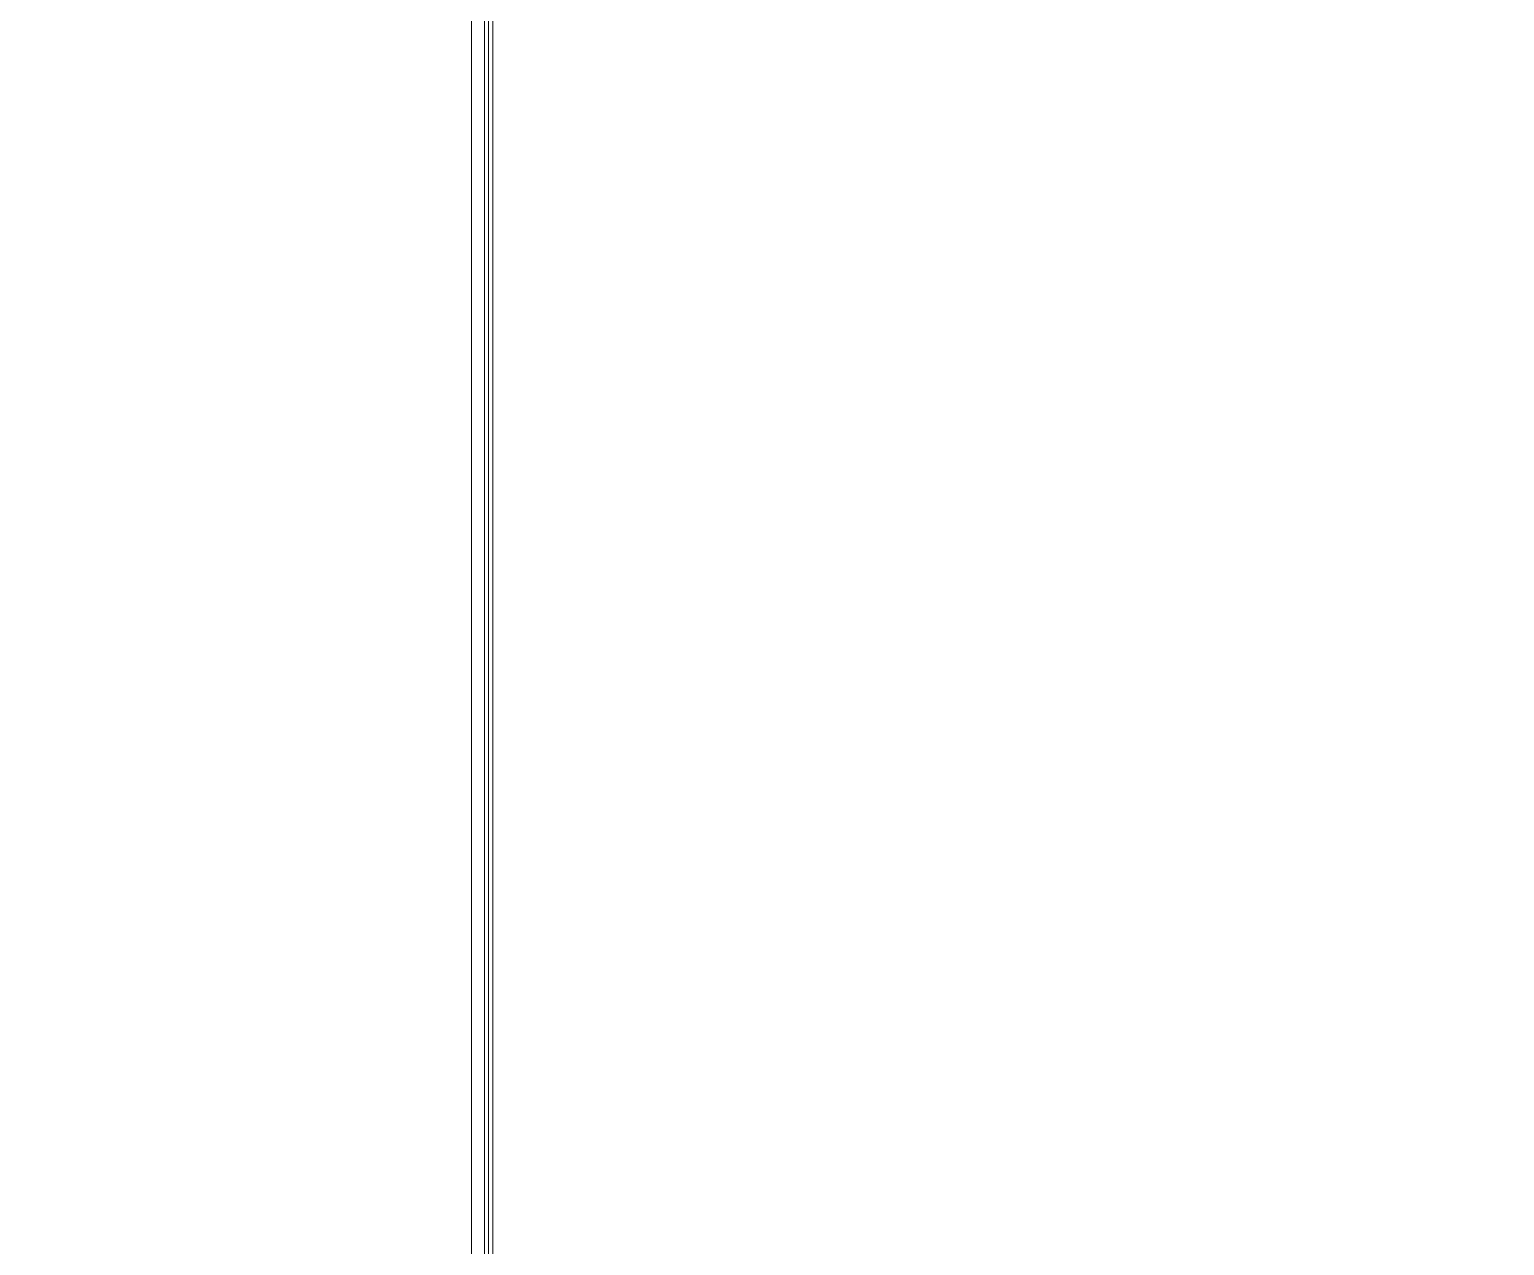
# Model space of a CAD drawing. Extents: x -2749 to 23780, y -1311 to 8245.
# Drawn here: x 9563.5 to 9736.9, y 2579.3 to 2722.1 of the extents above; entities that cross this region are included whole.
import ezdxf
from ezdxf.xclip import XClip

# ---------------------------------------------------------------- set-up
doc = ezdxf.new("R2010")
doc.units = 0
doc.header["$MEASUREMENT"] = 0
doc.header["$XCLIPFRAME"] = 0
doc.layers.get('0').update_dxf_attribs({"color": 9, "lineweight": 9})
for name, color, linetype, lineweight in [('06D', 9, 'Continuous', 9), ('15', 9, 'Continuous', 9), ('40B', 9, 'Continuous', 9)]:
    doc.layers.add(name, color=color, linetype=linetype, lineweight=lineweight)

# ---------------------------------------------------------------- blocks, each defined once
blk = doc.blocks.new('*U488')
at = {"layer": '06D'}
for points in [[(4.95, 4), (438.09, 4)], [(4.95, 0), (438.07, 0)]]:
    blk.add_lwpolyline(points, dxfattribs=at)
at = {"layer": '15'}
for points in [[(1.96, 2.5), (441.08, 2.5)], [(441.08, 1.5), (1.96, 1.5)]]:
    blk.add_lwpolyline(points, dxfattribs=at)
blk = doc.blocks.new('1.KAT PLANI')
at = {"layer": '40B'}
for points in [[(9230.5, 2365), (9617.5, 2365), (9617.5, 2825), (9230.5, 2825)], [(9617.5, 2365), (10000, 2365), (10000, 2825), (9617.5, 2825)]]:
    blk.add_lwpolyline(points, close=True, dxfattribs=at)
at = {"linetype": 'Continuous'}
ref = blk.add_blockref('*U488', (9615.5, 2803), dxfattribs=dict(at, rotation=270))
XClip(ref).set_block_clipping_path([(-0.8713492534, -0.420901659), (435.5811842137, 4)])

msp = doc.modelspace()

# ---------------------------------------------------------------- block references
at = {"layer": '06D'}
msp.add_blockref('1.KAT PLANI', (0, 0), dxfattribs=at)

doc.saveas('drawing.dxf')
